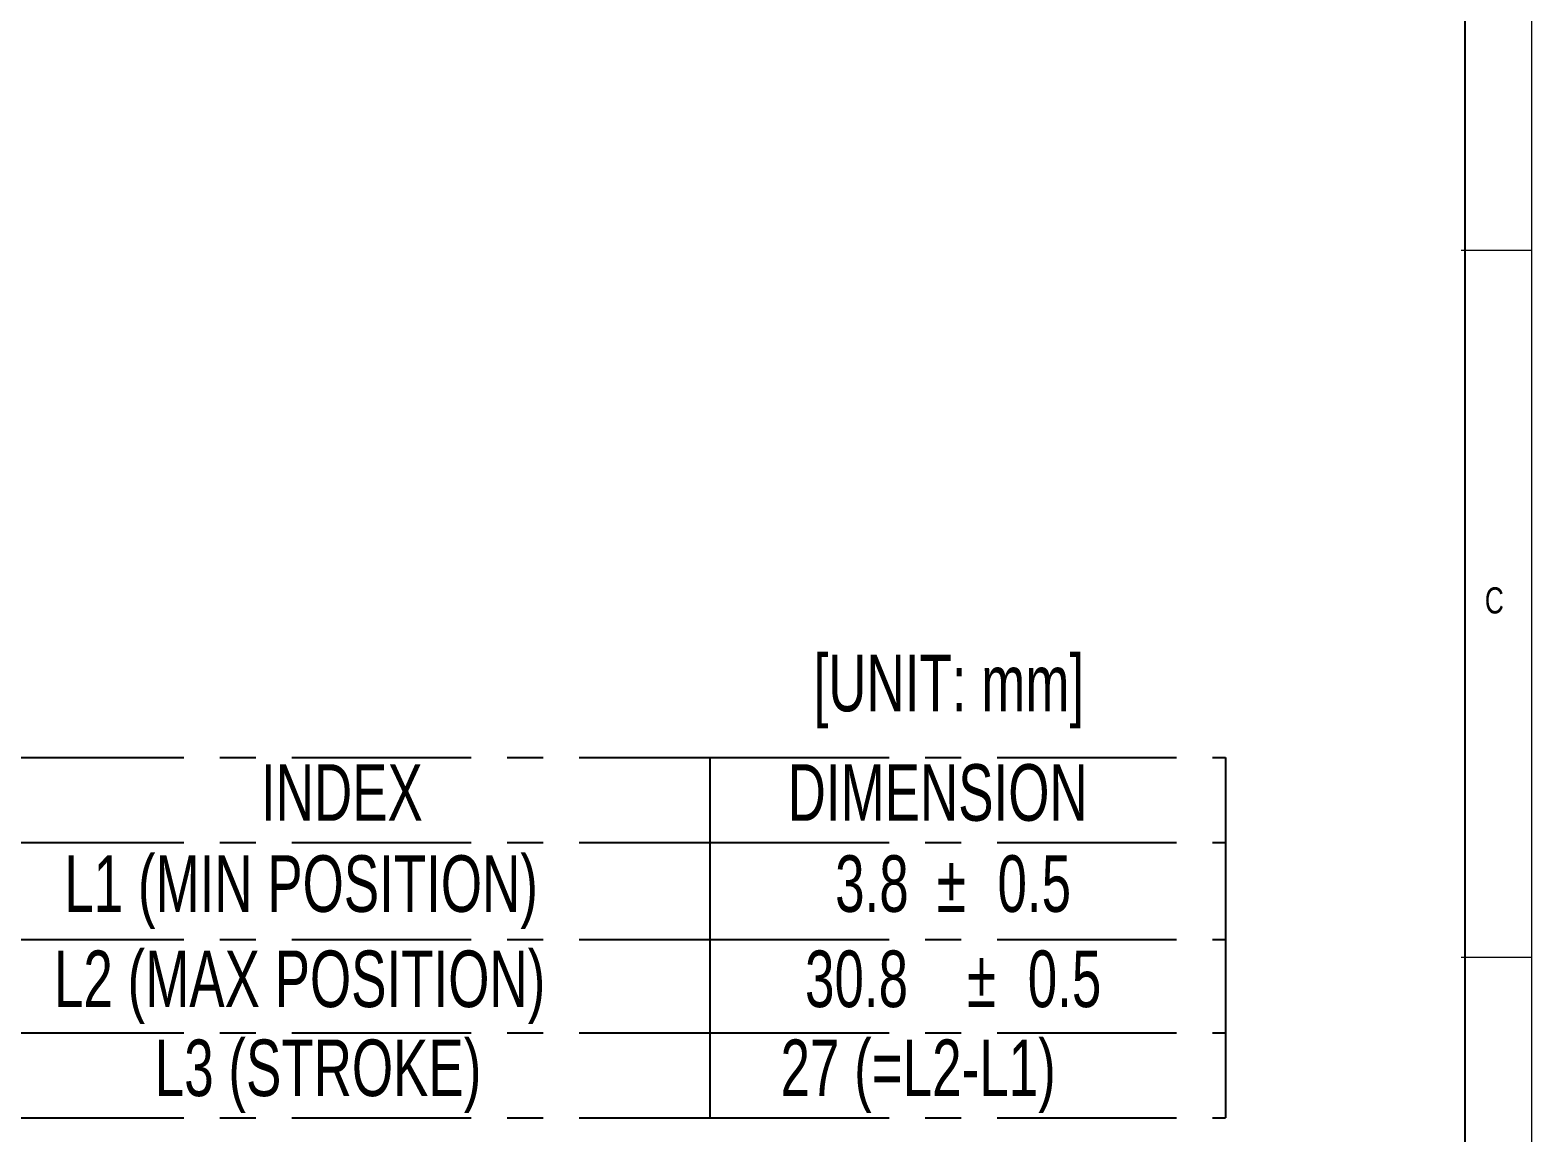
# Model space of a CAD drawing. Header units: millimetres. Extents: x 5 to 415, y 5 to 292.
# Drawn here: x 308.8 to 415, y 136.1 to 214.1 of the extents above; entities that cross this region are included whole.
import ezdxf

# ---------------------------------------------------------------- set-up
doc = ezdxf.new("R2010")
doc.units = ezdxf.units.MM
doc.linetypes.add('CENTERX2', pattern=[20.32, 12.7, -2.54, 2.54, -2.54])
doc.layers.add('CENTER_LINE', color=7, linetype='CENTERX2')
doc.layers.add('NOTES', color=7, linetype='Continuous')
doc.styles.add('SLDTEXTSTYLE0', font='TXT', dxfattribs={"width": 0.7})
doc.styles.add('SLDTEXTSTYLE1', font='TXT', dxfattribs={"width": 0.75})

# ---------------------------------------------------------------- blocks, each defined once
blk = doc.blocks.new('SW_TABLEANNOTATION_0')
at = {"layer": 'CENTER_LINE', "color": 0}
for p, q in [((0, 0), (0, -6)), ((0, 0), (49.88, 0)), ((49.88, 0), (49.88, -6)), ((49.88, 0), (86.35, 0)), ((86.35, 0), (86.35, -6)), ((0, -6), (0, -12.87)), ((0, -6), (49.88, -6)), ((49.88, -6), (49.88, -12.87)), ((49.88, -6), (86.35, -6)), ((86.35, -6), (86.35, -12.87)), ((0, -12.87), (0, -19.46)), ((0, -12.87), (49.88, -12.87)), ((49.88, -12.87), (49.88, -19.46)), ((49.88, -12.87), (86.35, -12.87)), ((86.35, -12.87), (86.35, -19.46)), ((0, -19.46), (0, -25.46)), ((0, -19.46), (49.88, -19.46)), ((49.88, -19.46), (49.88, -25.46)), ((49.88, -19.46), (86.35, -19.46)), ((86.35, -19.46), (86.35, -25.46)), ((0, -25.46), (49.88, -25.46)), ((49.88, -25.46), (86.35, -25.46))]:
    blk.add_line(p, q, dxfattribs=at)
at = {"layer": 'CENTER_LINE', "color": 0, "char_height": 4, "attachment_point": 1, "style": 'SLDTEXTSTYLE0'}
for s, insert in [('INDEX', (18.15, -0.47)), ('DIMENSION', (55.39, -0.47)), ('L1 (MIN POSITION)', (4.24, -6.91)), ('3.8', (58.75, -6.91)), ('0.5', (70.23, -6.91)), ('%%p', (65.94, -6.91)), ('L2 (MAX POSITION)', (3.51, -13.64)), ('30.8', (56.62, -13.64)), ('0.5', (72.37, -13.64)), ('%%p', (68.07, -13.64)), ('L3 (STROKE)', (10.64, -19.93)), ('27 (=L2-L1)', (54.89, -19.93))]:
    blk.add_mtext(s, dxfattribs=dict(at, insert=insert))

msp = doc.modelspace()

# ---------------------------------------------------------------- linework, layer by layer
at = {"color": 7, "linetype": 'Continuous', "lineweight": 18}
for p, q in [((415, 5), (415, 292)), ((410, 198.5), (415, 198.5)), ((415, 148.5), (410, 148.5))]:
    msp.add_line(p, q, dxfattribs=at)
at = {"layer": 'NOTES', "color": 7}
msp.add_line((410.25, 287), (410.25, 10), dxfattribs=at)

# ---------------------------------------------------------------- block references
at = {"layer": 'CENTER_LINE'}
msp.add_blockref('SW_TABLEANNOTATION_0', (306.975, 162.635), dxfattribs=at)

# ---------------------------------------------------------------- texts
at = {"color": 7, "linetype": 'Continuous', "lineweight": 0, "insert": (411.667, 174.668), "char_height": 1.852, "attachment_point": 1, "style": 'SLDTEXTSTYLE1'}
msp.add_mtext('C', dxfattribs=at)
at = {"layer": 'CENTER_LINE', "insert": (364.198, 169.901), "char_height": 4, "attachment_point": 1, "style": 'SLDTEXTSTYLE0'}
msp.add_mtext('[UNIT: mm]', dxfattribs=at)

doc.saveas('drawing.dxf')
